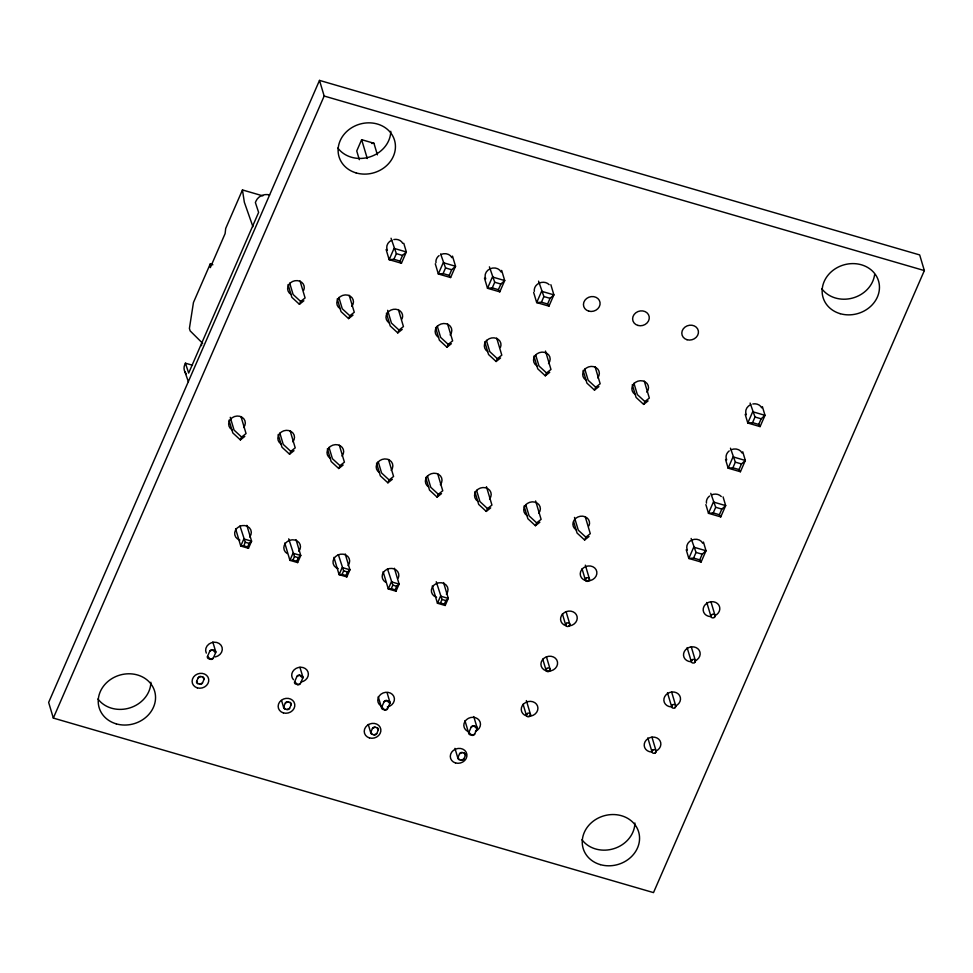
<?xml version="1.0" encoding="UTF-8"?>
<svg xmlns="http://www.w3.org/2000/svg" width="973" height="973" viewBox="0 0 973 973"><rect width="100%" height="100%" fill="white"/><g stroke="black" fill="none" stroke-linecap="round" stroke-linejoin="round"><path stroke-width="1.46" d="M201.508 345.658L201.752 342.703M212.868 264.765L210.217 263.999L193.457 302.494L189.407 328.424L190.136 330.881L202.688 343.335M262.819 195.865L242.459 189.942L225.7 228.448L225.104 233.617L210.314 267.611L210.217 263.999M192.472 365.24L185.417 363.197L184.773 364.68A10.521 9.207 -16.6 0 0 186.257 373.778M319.497 80.394L48.65 702.421L53.32 718.074L653.503 892.606L924.35 270.579L919.68 254.926L319.497 80.394L324.167 96.035L53.32 718.074M377.402 154.853L373.948 143.262L361.652 139.686L356.738 150.973L359.341 159.669M229.008 420.166L232.802 432.912L240.38 439.905L241.608 437.072L246.047 433.557L240.988 416.566M288.057 284.566L291.851 297.312L299.416 304.306L300.657 301.46L305.096 297.957L300.025 280.966M235.588 528.753L240.745 546.048L243.737 545.804L245.293 542.253L239.966 525.967M248.48 548.298L240.745 546.048L243.834 538.933L251.581 541.183L248.48 548.298L247.616 546.935L249.161 543.384L251.581 541.183L246.85 525.335M278.181 434.469L281.988 447.215L289.553 454.209L290.793 451.375L295.22 447.86L290.161 430.869M337.23 298.869L341.024 311.615L348.589 318.609L349.83 315.763L354.269 312.26L349.198 295.269M196.668 681.295L198.212 677.731A2.104 1.837 -16.6 0 1 200.924 676.527L202.858 677.086L204.014 679.422L202.469 682.985A2.104 1.837 -16.6 0 1 199.757 684.189L197.823 683.63L196.668 681.295A2.104 1.837 -16.6 0 0 197.823 683.63M207.492 656.41L209.815 651.083A2.104 1.837 -16.6 0 1 212.528 649.867L214.461 650.426A2.104 1.837 -16.6 0 1 215.629 652.761L213.306 658.101A2.104 1.837 -16.6 0 1 210.594 659.317L208.66 658.745A2.104 1.837 -16.6 0 1 207.492 656.41L210.594 659.317L213.306 658.101M386.123 249.526L389.151 259.669L393.907 259.292L396.364 253.649L391.037 238.239M401.435 263.245L389.151 259.669L394.065 248.383L406.349 251.958L401.435 263.245L400.061 261.08L402.518 255.437L406.349 251.958L403.759 243.262M284.761 543.056L289.918 560.351L292.922 560.107L294.466 556.556L288.713 538.835M297.665 562.601L289.918 560.351L293.007 553.236L300.754 555.486L297.665 562.601L296.789 561.239L298.334 557.675L300.754 555.486L296.035 539.638M327.366 448.772L331.161 461.518L338.726 468.512L339.966 465.666L344.406 462.163L339.334 445.172M386.403 313.172L390.209 325.919L397.775 332.912L399.015 330.066L403.442 326.563L398.383 309.56M435.296 263.829L438.324 273.972L443.092 273.595L445.549 267.952L440.647 253.989M450.621 277.548L438.324 273.972L443.238 262.686L455.534 266.261L450.621 277.548L449.234 275.383L451.691 269.74L455.534 266.261L452.506 256.118M283.788 706.629L285.332 703.078A2.104 1.837 -16.6 0 1 288.044 701.861L289.978 702.421L291.146 704.768L289.601 708.32A2.104 1.837 -16.6 0 1 286.889 709.536L284.955 708.964L283.788 706.629A2.104 1.837 -16.6 0 0 284.955 708.964M294.624 681.745L296.947 676.417A2.104 1.837 -16.6 0 1 299.648 675.201L301.594 675.761A2.104 1.837 -16.6 0 1 302.749 678.108L300.426 683.435A2.104 1.837 -16.6 0 1 297.726 684.651L295.78 684.092A2.104 1.837 -16.6 0 1 294.624 681.745L297.726 684.651L300.426 683.435M333.946 557.359L339.091 574.642L342.095 574.411L343.639 570.859L338.324 554.574M346.838 576.904L339.091 574.642L342.192 567.539L349.927 569.789L346.838 576.904L345.962 575.542L347.519 571.978L349.927 569.789L345.208 553.941M376.539 463.075L380.334 475.821L387.899 482.815L389.139 479.969L393.579 476.466L388.507 459.475M435.576 327.463L439.382 340.209L446.948 347.215L448.188 344.369L452.627 340.866L447.556 323.863M484.481 278.132L487.497 288.276L492.265 287.899L494.722 282.255L489.395 266.845M499.794 291.851L487.497 288.276L492.411 276.989L504.707 280.565L499.794 291.851L498.407 289.686L500.864 284.043L504.707 280.565L501.679 270.421M383.119 571.662L388.276 588.945L391.268 588.714L392.824 585.162L387.497 568.877M396.011 591.195L388.276 588.945L391.365 581.842L399.112 584.092L396.011 591.195L395.147 589.833L396.692 586.281L399.112 584.092L394.381 568.244M425.712 477.378L429.519 490.112L437.084 497.118L438.324 494.272L442.751 490.769L437.692 473.766M484.761 341.766L488.555 354.513L496.121 361.518L497.361 358.672L501.8 355.157L496.729 338.166M533.654 292.423L536.682 302.579L541.438 302.202L543.895 296.558L538.568 281.148M548.967 306.142L536.682 302.579L541.596 291.292L553.88 294.868L548.967 306.142L547.592 303.99L550.049 298.346L553.88 294.868L550.864 284.712M370.908 731.964L372.464 728.412A2.104 1.837 -16.6 0 1 375.164 727.196L377.11 727.755L378.266 730.103L376.721 733.654A2.104 1.837 -16.6 0 1 374.009 734.87L372.075 734.299L370.908 731.964A2.104 1.837 -16.6 0 0 372.075 734.299M381.744 707.079L384.067 701.752A2.104 1.837 -16.6 0 1 386.78 700.536L388.714 701.095A2.104 1.837 -16.6 0 1 389.881 703.443L387.558 708.77A2.104 1.837 -16.6 0 1 384.846 709.986L382.912 709.426A2.104 1.837 -16.6 0 1 381.744 707.079L384.846 709.986L387.558 708.77M432.292 585.965L437.449 603.248L440.453 603.017L441.997 599.453L436.245 581.732M445.196 605.498L437.449 603.248L440.538 596.145L448.285 598.395L445.196 605.498L444.32 604.136L445.865 600.584L448.285 598.395L443.566 582.547M474.885 491.669L478.692 504.415L486.257 511.421L487.497 508.575L491.937 505.072L486.439 486.658M533.934 356.069L537.741 368.816L545.306 375.809L546.546 372.975L550.973 369.46L545.488 351.058M524.07 505.972L527.865 518.718L535.43 525.712L536.67 522.878L541.11 519.363L535.624 500.961M583.107 370.372L586.914 383.119L594.479 390.112L595.719 387.266L600.159 383.763L595.087 366.772M458.04 757.298L459.584 753.747A2.104 1.837 -16.6 0 1 462.297 752.53L464.23 753.09L465.398 755.437L463.841 758.989A2.104 1.837 -16.6 0 1 461.129 760.205L459.195 759.645L458.04 757.298A2.104 1.837 -16.6 0 0 459.195 759.645M468.864 732.414L471.187 727.086A2.104 1.837 -16.6 0 1 473.9 725.87L475.833 726.442A2.104 1.837 -16.6 0 1 477.001 728.777L474.678 734.104A2.104 1.837 -16.6 0 1 471.966 735.32L470.032 734.761A2.104 1.837 -16.6 0 1 468.864 732.414L471.966 735.32L474.678 734.104M573.669 521.686L577.05 533.022L584.615 540.015L585.855 537.181L590.283 533.666L585.223 516.675M632.292 384.676L636.087 397.422L643.652 404.415L644.892 401.569L649.332 398.066L644.26 381.075M529.762 716.323L530.528 714.547A2.104 1.837 -16.6 0 0 527.171 713.574L526.405 715.35L523.073 704.172M549.417 671.188L550.183 669.412A2.104 1.837 -16.6 0 0 546.838 668.427L546.06 670.215L542.727 659.025M569.071 626.04L569.837 624.265A2.104 1.837 -16.6 0 0 566.493 623.292L565.714 625.067L562.382 613.89M588.726 580.905L589.492 579.13A2.104 1.837 -16.6 0 0 586.147 578.144L585.369 579.92L582.036 568.743M686.22 549.757L688.811 558.453L693.579 558.076L696.036 552.433L691.134 538.47M705.875 504.622L708.478 513.318L713.233 512.941L715.69 507.298L710.789 493.335M725.542 459.475L728.132 468.171L732.888 467.794L735.345 462.151L730.455 448.188M745.196 414.34L747.787 423.036L752.555 422.659L755.012 417.016L750.11 403.053M701.107 562.029L688.811 558.453L693.725 547.167L706.021 550.742L701.107 562.029L699.733 559.864L702.19 554.221L706.021 550.742L703.43 542.046M720.762 516.894L708.478 513.318L713.391 502.032L725.676 505.607L720.762 516.894L719.388 514.729L721.844 509.086L725.676 505.607L723.085 496.911M740.417 471.747L728.132 468.171L733.046 456.884L745.33 460.46L740.417 471.747L739.042 469.582L741.499 463.939L745.33 460.46L742.74 451.764M760.083 426.612L747.787 423.036L752.701 411.749L764.997 415.325L760.083 426.612L758.697 424.447L761.154 418.804L764.997 415.325L762.394 406.629M655.34 752.847L656.118 751.071A2.104 1.837 -16.6 0 0 652.761 750.098L651.995 751.874L647.823 737.899M674.994 707.712L675.773 705.924A2.104 1.837 -16.6 0 0 672.416 704.951L671.65 706.726L667.478 692.764M694.649 662.564L695.427 660.789A2.104 1.837 -16.6 0 0 692.071 659.816L691.304 661.591L687.133 647.617M714.316 617.417L715.082 615.641A2.104 1.837 -16.6 0 0 711.725 614.668L710.959 616.444L706.787 602.469M299.416 304.306L303.856 300.803M348.589 318.609L353.029 315.106M240.38 439.905L244.807 436.403M397.775 332.912L402.214 329.409M289.553 454.209L293.992 450.706M446.948 347.215L451.387 343.7M338.726 468.512L343.165 465.009M496.121 361.518L500.56 358.003M387.899 482.815L392.338 479.312M545.306 375.809L549.733 372.306M437.084 497.118L441.523 493.615M594.479 390.112L598.918 386.609M486.257 511.421L490.696 507.906M643.652 404.415L648.091 400.912M535.43 525.712L539.869 522.209M584.615 540.015L589.042 536.512M209.815 651.083L212.528 649.867L215.629 652.761M198.212 677.731L200.924 676.527M199.757 684.189L202.469 682.985M296.947 676.417L299.648 675.201L302.749 678.108M285.332 703.078L288.044 701.861M286.889 709.536L289.601 708.32M384.067 701.752L386.78 700.536L389.881 703.443M372.464 728.412L375.164 727.196M374.009 734.87L376.721 733.654M471.187 727.086L473.9 725.87L477.001 728.777M459.584 753.747L462.297 752.53M461.129 760.205L463.841 758.989M371.564 143.457L373.948 143.262M324.167 96.035L924.35 270.579M396.364 253.649L402.518 255.437M445.549 267.952L451.691 269.74M494.722 282.255L500.864 284.043M543.895 296.558L550.049 298.346M393.907 259.292L400.061 261.08M443.092 273.595L449.234 275.383M492.265 287.899L498.407 289.686M541.438 302.202L547.592 303.99M755.012 417.016L761.154 418.804M752.555 422.659L758.697 424.447M735.345 462.151L741.499 463.939M732.888 467.794L739.042 469.582M715.69 507.298L721.844 509.086M713.233 512.941L719.388 514.729M696.036 552.433L702.19 554.221M693.579 558.076L699.733 559.864M245.293 542.253L249.161 543.384M294.466 556.556L298.334 557.675M343.639 570.859L347.519 571.978M392.824 585.162L396.692 586.281M441.997 599.453L445.865 600.584M243.737 545.804L247.616 546.935M292.922 560.107L296.789 561.239M342.095 574.411L345.962 575.542M391.268 588.714L395.147 589.833M440.453 603.017L444.32 604.136M644.892 401.569L637.327 394.576L633.946 383.24M595.719 387.266L588.154 380.273L584.773 368.949M546.546 372.975L538.969 365.97L535.6 354.646M497.361 358.672L489.796 351.667L486.415 340.343M448.188 344.369L440.623 337.376L437.242 326.04M399.015 330.066L391.438 323.072L387.643 310.326M349.83 315.763L342.265 308.769L338.884 297.434M585.855 537.181L578.278 530.176L574.484 517.429M300.657 301.46L293.092 294.466L289.711 283.143M536.67 522.878L529.105 515.872L525.724 504.549M487.497 508.575L479.932 501.582L476.551 490.246M438.324 494.272L430.747 487.278L427.378 475.943M389.139 479.969L381.574 472.975L378.193 461.64M339.966 465.666L332.401 458.672L329.02 447.349M290.793 451.375L283.216 444.369L279.847 433.046M241.608 437.072L234.043 430.066L230.248 417.32M252.931 226.697L244.345 202.25L242.459 189.942M184.87 371.783L188.385 381.72M185.417 363.197L188.677 373.073L258.623 212.406L255.376 202.53L256.021 201.046A10.521 9.207 -16.6 0 1 269.57 194.977M473.754 716.542L477.123 727.816M387.059 692.618L390.003 702.482M299.927 667.271L302.883 677.135M212.807 641.937L215.751 651.801M710.922 601.667L715.082 615.641A2.104 1.837 -16.6 0 1 712.248 617.819A2.104 1.837 -16.6 0 1 711.725 614.668M691.268 646.814L695.427 660.789A2.104 1.837 -16.6 0 1 692.594 662.966A2.104 1.837 -16.6 0 1 692.071 659.816M671.613 691.961L675.773 705.924A2.104 1.837 -16.6 0 1 672.939 708.113A2.104 1.837 -16.6 0 1 672.416 704.951M651.946 737.096L656.118 751.071A2.104 1.837 -16.6 0 1 653.284 753.248A2.104 1.837 -16.6 0 1 652.761 750.098M585.332 565.155L589.492 579.13A2.104 1.837 -16.6 0 1 586.658 581.307A2.104 1.837 -16.6 0 1 586.147 578.144M566.091 611.689L569.837 624.265A2.104 1.837 -16.6 0 1 567.004 626.442A2.104 1.837 -16.6 0 1 566.493 623.292M546.437 656.836L550.183 669.412A2.104 1.837 -16.6 0 1 547.349 671.589A2.104 1.837 -16.6 0 1 546.838 668.427M361.652 139.686L367.271 158.526M526.369 700.572L530.528 714.547A2.104 1.837 -16.6 0 1 527.694 716.724A2.104 1.837 -16.6 0 1 527.171 713.574M464.948 720.64L468.743 733.387M454.95 748.359L457.906 758.259M378.242 696.717L381.623 708.052M368.256 724.435L370.786 732.924M281.55 700.511L283.666 707.59M202.858 677.086A2.104 1.837 -16.6 0 1 204.014 679.422M289.978 702.421A2.104 1.837 -16.6 0 1 291.146 704.768M377.11 727.755A2.104 1.837 -16.6 0 1 378.266 730.103M464.23 753.09A2.104 1.837 -16.6 0 1 465.398 755.437M477.877 501.277A8.416 7.37 -16.6 0 1 476.186 490.976A8.416 7.37 -16.6 0 1 487.862 488.714A8.416 7.37 -16.6 0 1 489.553 499.015M586.026 380.151A8.416 7.37 -16.6 0 1 584.335 369.849A8.416 7.37 -16.6 0 1 596.011 367.587A8.416 7.37 -16.6 0 1 597.69 377.889M239.881 540.064A8.416 7.37 -16.6 0 1 235.539 530.09A8.416 7.37 -16.6 0 1 247.373 526.344A8.416 7.37 -16.6 0 1 249.66 536.974M281.173 444.077A8.416 7.37 -16.6 0 1 279.482 433.776A8.416 7.37 -16.6 0 1 291.158 431.501A8.416 7.37 -16.6 0 1 292.849 441.803M526.49 715.921A8.416 7.37 -16.6 0 1 523.875 703.759A8.416 7.37 -16.6 0 1 537.51 705.96A8.416 7.37 -16.6 0 1 528.607 716.262M487.668 351.557A8.416 7.37 -16.6 0 1 485.576 341.815A8.416 7.37 -16.6 0 1 496.425 338.385A8.416 7.37 -16.6 0 1 500.402 347.519M287.169 553.54A8.416 7.37 -16.6 0 1 285.478 543.238A8.416 7.37 -16.6 0 1 297.154 540.976A8.416 7.37 -16.6 0 1 298.833 551.265M293.481 679.713A8.416 7.37 -16.6 0 1 296.096 668.39A8.416 7.37 -16.6 0 1 307.954 671.844A8.416 7.37 -16.6 0 1 301.229 681.976M435.989 262.71A8.416 7.37 -16.6 0 1 439.078 255.607M440.951 254.488A8.416 7.37 -16.6 0 1 451.898 257.675M726.709 459.84A8.416 7.37 -16.6 0 1 729.215 450.9M731.088 449.781A8.416 7.37 -16.6 0 1 742.034 452.968M534.335 291.316A8.416 7.37 -16.6 0 1 539.31 283.094A8.416 7.37 -16.6 0 1 549.149 284.675M206.312 653.102A8.416 7.37 -16.6 0 1 211.372 642.764A8.416 7.37 -16.6 0 1 222.099 647.434A8.416 7.37 -16.6 0 1 215.167 656.945M438.495 337.254A8.416 7.37 -16.6 0 1 436.804 326.952A8.416 7.37 -16.6 0 1 448.48 324.678A8.416 7.37 -16.6 0 1 450.158 334.98M690.854 661.725A8.416 7.37 -16.6 0 1 684.396 651.411A8.416 7.37 -16.6 0 1 697.921 648.784A8.416 7.37 -16.6 0 1 695.136 660.898M389.309 322.951A8.416 7.37 -16.6 0 1 387.218 313.209A8.416 7.37 -16.6 0 1 398.066 309.779A8.416 7.37 -16.6 0 1 402.056 318.913M385.515 582.146A8.416 7.37 -16.6 0 1 383.423 572.404A8.416 7.37 -16.6 0 1 394.272 568.974A8.416 7.37 -16.6 0 1 398.261 578.108M330.346 458.38A8.416 7.37 -16.6 0 1 328.655 448.079A8.416 7.37 -16.6 0 1 340.331 445.804A8.416 7.37 -16.6 0 1 342.022 456.106M340.136 308.648A8.416 7.37 -16.6 0 1 338.446 298.346A8.416 7.37 -16.6 0 1 350.122 296.084A8.416 7.37 -16.6 0 1 351.812 306.386M338.239 568.67A8.416 7.37 -16.6 0 1 333.885 558.697A8.416 7.37 -16.6 0 1 345.731 554.951A8.416 7.37 -16.6 0 1 348.018 565.568M379.519 472.671A8.416 7.37 -16.6 0 1 377.84 462.382A8.416 7.37 -16.6 0 1 389.516 460.107A8.416 7.37 -16.6 0 1 391.195 470.409M436.597 597.264A8.416 7.37 -16.6 0 1 432.243 587.291A8.416 7.37 -16.6 0 1 444.077 583.545A8.416 7.37 -16.6 0 1 446.364 594.175M671.2 706.872A8.416 7.37 -16.6 0 1 664.741 696.559A8.416 7.37 -16.6 0 1 678.266 693.931A8.416 7.37 -16.6 0 1 675.469 706.033M290.963 294.345A8.416 7.37 -16.6 0 1 288.859 284.615A8.416 7.37 -16.6 0 1 299.708 281.173A8.416 7.37 -16.6 0 1 303.698 290.319M527.05 515.581A8.416 7.37 -16.6 0 1 525.371 505.279A8.416 7.37 -16.6 0 1 537.047 503.017A8.416 7.37 -16.6 0 1 538.726 513.306M565.799 625.639A8.416 7.37 -16.6 0 1 562.686 613.975A8.416 7.37 -16.6 0 1 576.247 614.522A8.416 7.37 -16.6 0 1 570.093 625.809M746.364 414.705A8.416 7.37 -16.6 0 1 750.742 404.646M752.834 403.977A8.416 7.37 -16.6 0 1 761.701 407.833M387.4 250.243A8.416 7.37 -16.6 0 1 391.778 240.185M393.87 239.528A8.416 7.37 -16.6 0 1 402.725 243.372M687.4 550.122A8.416 7.37 -16.6 0 1 691.779 540.076A8.416 7.37 -16.6 0 1 702.725 543.25M706.459 503.15A8.416 7.37 -16.6 0 1 709.56 496.048M711.433 494.929A8.416 7.37 -16.6 0 1 721.273 496.522M485.746 278.837A8.416 7.37 -16.6 0 1 490.124 268.791A8.416 7.37 -16.6 0 1 501.083 271.978M381.1 705.997A8.416 7.37 -16.6 0 1 380.942 694.211A8.416 7.37 -16.6 0 1 393.761 696.279A8.416 7.37 -16.6 0 1 387.29 706.994M467.162 731.027A8.416 7.37 -16.6 0 1 466.444 719.692A8.416 7.37 -16.6 0 1 479.13 720.215A8.416 7.37 -16.6 0 1 475.444 731.368M536.841 365.848A8.416 7.37 -16.6 0 1 535.162 355.559A8.416 7.37 -16.6 0 1 546.826 353.284A8.416 7.37 -16.6 0 1 548.517 363.586M428.704 486.974A8.416 7.37 -16.6 0 1 427.013 476.673A8.416 7.37 -16.6 0 1 438.689 474.41A8.416 7.37 -16.6 0 1 440.368 484.712M651.545 752.007A8.416 7.37 -16.6 0 1 645.087 741.694A8.416 7.37 -16.6 0 1 658.612 739.066A8.416 7.37 -16.6 0 1 655.814 751.18M635.199 394.454A8.416 7.37 -16.6 0 1 633.508 384.153A8.416 7.37 -16.6 0 1 645.184 381.89A8.416 7.37 -16.6 0 1 646.875 392.192M710.509 616.59A8.416 7.37 -16.6 0 1 704.051 606.276A8.416 7.37 -16.6 0 1 717.575 603.649A8.416 7.37 -16.6 0 1 714.79 615.751M231.988 429.774A8.416 7.37 -16.6 0 1 230.309 419.472A8.416 7.37 -16.6 0 1 241.985 417.21A8.416 7.37 -16.6 0 1 243.664 427.5M576.235 529.884A8.416 7.37 -16.6 0 1 574.131 520.141A8.416 7.37 -16.6 0 1 584.98 516.712A8.416 7.37 -16.6 0 1 588.969 525.846M874.593 274.739A28.947 25.322 -16.6 0 1 852.433 298.103A28.947 25.322 -16.6 0 1 821.869 288.811M390.769 131.294A28.947 25.322 -16.6 0 1 369.862 156.921A28.947 25.322 -16.6 0 1 337.85 148.042M150.876 682.243A28.947 25.322 -16.6 0 1 129.968 707.87A28.947 25.322 -16.6 0 1 97.957 698.991M634.895 823A28.947 25.322 -16.6 0 1 613.999 848.626A28.947 25.322 -16.6 0 1 581.976 839.748M637.85 325.42A8.416 7.37 -16.6 0 0 649.198 316.712A8.416 7.37 -16.6 0 0 635.783 312.807A8.416 7.37 -16.6 0 0 637.85 325.42M283.398 712.905A8.416 7.37 -16.6 0 0 294.746 704.184A8.416 7.37 -16.6 0 0 281.331 700.28A8.416 7.37 -16.6 0 0 283.398 712.905M369.46 737.923A8.416 7.37 -16.6 0 0 380.808 729.215A8.416 7.37 -16.6 0 0 367.393 725.311A8.416 7.37 -16.6 0 0 369.46 737.923M197.337 687.875A8.416 7.37 -16.6 0 0 208.684 679.154A8.416 7.37 -16.6 0 0 195.281 675.262A8.416 7.37 -16.6 0 0 197.337 687.875M687.023 339.723A8.416 7.37 -16.6 0 0 698.371 331.002A8.416 7.37 -16.6 0 0 684.968 327.11A8.416 7.37 -16.6 0 0 687.023 339.723M546.145 670.774A8.416 7.37 -16.6 0 0 557.505 662.066A8.416 7.37 -16.6 0 0 544.089 658.162A8.416 7.37 -16.6 0 0 546.145 670.774M585.466 580.492A8.416 7.37 -16.6 0 0 596.814 571.783A8.416 7.37 -16.6 0 0 583.399 567.879A8.416 7.37 -16.6 0 0 585.466 580.492M455.522 762.954A8.416 7.37 -16.6 0 0 466.87 754.245A8.416 7.37 -16.6 0 0 453.454 750.341A8.416 7.37 -16.6 0 0 455.522 762.954M588.677 311.117A8.416 7.37 -16.6 0 0 600.025 302.408A8.416 7.37 -16.6 0 0 586.61 298.504A8.416 7.37 -16.6 0 0 588.677 311.117M840.149 313.671A28.947 25.322 -16.6 0 0 879.166 283.715A28.947 25.322 -16.6 0 0 833.058 270.312A28.947 25.322 -16.6 0 0 840.149 313.671M356.13 172.914A28.947 25.322 -16.6 0 0 395.147 142.958A28.947 25.322 -16.6 0 0 349.027 129.555A28.947 25.322 -16.6 0 0 356.13 172.914M116.237 723.851A28.947 25.322 -16.6 0 0 155.254 693.907A28.947 25.322 -16.6 0 0 109.146 680.492A28.947 25.322 -16.6 0 0 116.237 723.851M600.256 864.608A28.947 25.322 -16.6 0 0 639.273 834.664A28.947 25.322 -16.6 0 0 593.165 821.248A28.947 25.322 -16.6 0 0 600.256 864.608"/></g></svg>
